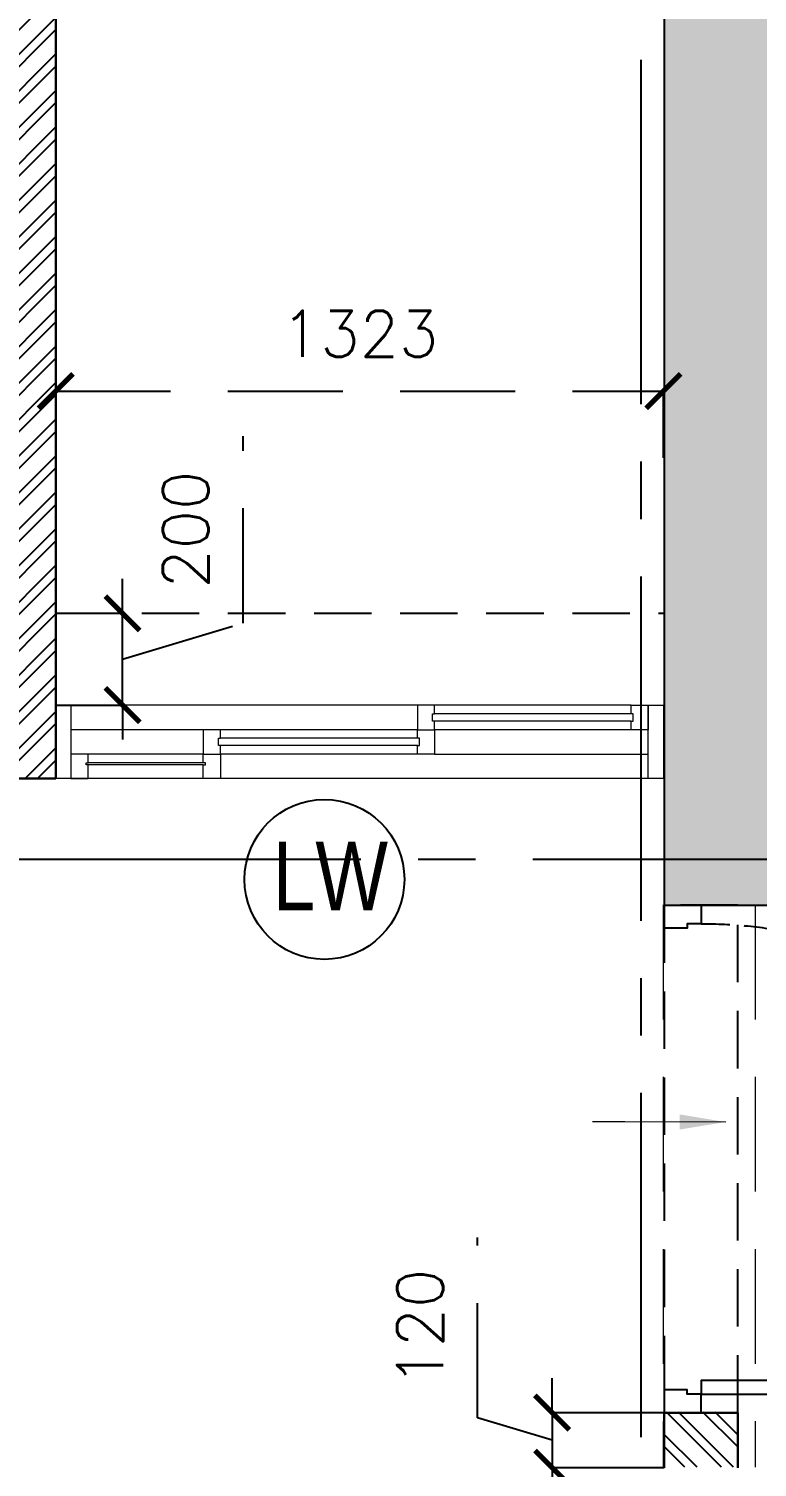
# Model space of a CAD drawing. Header units: millimetres. Extents: x 1124992 to 1258557, y -5767803 to -5695799.
# Drawn here: x 1211953 to 1213540, y -5715374 to -5712241 of the extents above; entities that cross this region are included whole.
import ezdxf
from ezdxf.enums import TextEntityAlignment as Align

# ---------------------------------------------------------------- set-up
doc = ezdxf.new("R2010")
doc.units = ezdxf.units.MM
doc.header["$LTSCALE"] = 1000
doc.header["$MEASUREMENT"] = 0
for name, pattern in [('$1$AUDIT_D_120904163729-0', [0]), ('$36$HIDDEN', [0.375, 0.25, -0.125]), ('3BHK-A$0$$1$HIDDEN', [0.375, 0.25, -0.125]), ('3BHK-A$0$AUDIT_D_120904163729-0', [0]), ('3BHK-A$0$HIDDEN', [0.375, 0.25, -0.125]), ('AUDIT_D_120904163729-0', [0]), ('T8 - TYPICAL FLOOR CORE$0$HIDDEN', [0.375, 0.25, -0.125]), ('T8 - TYPICAL FLOOR CORE$0$T10-TYPICAL FLOOR CORE$0$( Hidden )', [0.375, 0.25, -0.125]), ('T8 - TYPICAL FLOOR CORE$0$T10-TYPICAL FLOOR CORE$0$HIDDEN', [0.375, 0.25, -0.125]), ('T8(T9 IS SIMILAR) - DIMENSION & TEXTING$0$HIDDEN', [0.375, 0.25, -0.125]), ('T8(T9 IS SIMILAR)$0$$0$HIDDEN', [0.375, 0.25, -0.125]), ('T8(T9 IS SIMILAR)$0$HIDDEN', [0.375, 0.25, -0.125]), ('T8_REFUGE COLUMNS$0$CENTER2', [1.125, 0.75, -0.125, 0.125, -0.125])]:
    doc.linetypes.add(name, pattern=pattern)
doc.layers.get('0').update_dxf_attribs({"linetype": 'AUDIT_D_120904163729-0'})
for name, color, linetype in [('$0$A-HATCH -160', 251, '$1$AUDIT_D_120904163729-0'), ('$21$A-DIMENSIONS', 2, '$36$HIDDEN'), ('3BHK-A$0$$0$A-DOOR-FULL', 2, 'Continuous'), ('3BHK-A$0$A-HATCH -160', 251, '3BHK-A$0$AUDIT_D_120904163729-0'), ('3BHK-A$0$CUT-OUT', 49, 'Continuous'), ('T8 - TYPICAL FLOOR CORE$0$A-DIMENSIONS', 2, 'T8 - TYPICAL FLOOR CORE$0$HIDDEN'), ('T8 - TYPICAL FLOOR CORE$0$T10-TYPICAL FLOOR CORE$0$a-beam 2', 50, 'Continuous'), ('T8 - TYPICAL FLOOR CORE$0$T10-TYPICAL FLOOR CORE$0$A-SLAB SUNK-AC LEDGES', 251, 'T8 - TYPICAL FLOOR CORE$0$T10-TYPICAL FLOOR CORE$0$HIDDEN'), ('T8 - TYPICAL FLOOR CORE$1$a-window-no', 125, 'Continuous'), ('T8(T9 IS SIMILAR) - DIMENSION & TEXTING$0$A-DIMENSIONS', 2, 'T8(T9 IS SIMILAR) - DIMENSION & TEXTING$0$HIDDEN'), ('T8_REFUGE COLUMNS$0$A-CENTERLINE', 193, 'T8_REFUGE COLUMNS$0$CENTER2'), ('T8_REFUGE COLUMNS$0$A-RCC COLS', 3, 'Continuous'), ('T8_TYPICAL COLUMNS$0$A-RCC COLS', 3, 'Continuous')]:
    doc.layers.add(name, color=color, linetype=linetype)
for name, color, linetype, lineweight in [('3BHK-A$0$$1$A-WALL- 160', 6, 'Continuous', 30), ('T8 - TYPICAL FLOOR CORE$0$A-WALL- 160', 6, 'Continuous', 30), ('T8 - TYPICAL FLOOR CORE$0$Window', 4, 'Continuous', 20), ('T8(T9 IS SIMILAR) - DIMENSION & TEXTING$0$R0-18-10-2014-T1-1st Podium Floor Plan$0$Text', 2, 'Continuous', 0), ('T8(T9 IS SIMILAR)$0$D&W', 8, 'Continuous', 25), ('T8(T9 IS SIMILAR)$0$SCPL BEAM', 191, 'T8(T9 IS SIMILAR)$0$$0$HIDDEN', 13)]:
    doc.layers.add(name, color=color, linetype=linetype, lineweight=lineweight)
doc.layers.add('T8_REFUGE COLUMNS$1$COL-HATCH', color=7, linetype='Continuous', lineweight=25, true_color=0xa3a3a3)
doc.styles.add('T8 - TYPICAL FLOOR CORE$0$Romans 1', font='romans.shx', dxfattribs={"height": 100})
doc.styles.add('T8 - TYPICAL FLOOR CORE$1$LODHA STANDERD', font='sanss___.ttf')
doc.styles.add('T8(T9 IS SIMILAR) - DIMENSION & TEXTING$0$Romans 1', font='romans.shx', dxfattribs={"height": 100})
doc.styles.add('T8(T9 IS SIMILAR) - DIMENSION & TEXTING$0$Tahoma', font='tahoma.ttf')
doc.dimstyles.new('T8 - TYPICAL FLOOR CORE$0$ALPINE S', dxfattribs={"dimscale": 0, "dimtxt": 100, "dimasz": 75, "dimexe": 0, "dimexo": 0, "dimgap": 75, "dimtad": 1, "dimdec": 0, "dimzin": 0, "dimdsep": 46, "dimtxsty": 'T8 - TYPICAL FLOOR CORE$0$Romans 1', "dimblk": 'T8 - TYPICAL FLOOR CORE$0$_ArchTick', "dimcen": 0.09, "dimclrd": 256, "dimclre": 256, "dimclrt": 7, "dimadec": 0, "dimazin": 0, "dimtfac": 1, "dimtdec": 0, "dimtofl": 0, "dimtmove": 1, "dimatfit": 0, "dimldrblk": 'T8 - TYPICAL FLOOR CORE$0$_Open90', "dimfxl": 1, "dimtolj": 1, "dimtzin": 0, "dimarcsym": 0})
doc.dimstyles.new('T8(T9 IS SIMILAR) - DIMENSION & TEXTING$0$ALPINE S', dxfattribs={"dimscale": 0, "dimtxt": 100, "dimasz": 75, "dimexe": 0, "dimexo": 0, "dimgap": 75, "dimtad": 1, "dimdec": 0, "dimzin": 0, "dimdsep": 46, "dimtxsty": 'T8(T9 IS SIMILAR) - DIMENSION & TEXTING$0$Romans 1', "dimblk": 'T8(T9 IS SIMILAR) - DIMENSION & TEXTING$0$_ArchTick', "dimcen": 0.09, "dimclrd": 256, "dimclre": 256, "dimclrt": 7, "dimadec": 0, "dimazin": 0, "dimtfac": 1, "dimtdec": 0, "dimtofl": 0, "dimtmove": 1, "dimatfit": 0, "dimldrblk": 'T8(T9 IS SIMILAR) - DIMENSION & TEXTING$0$_Open90', "dimfxl": 1, "dimtolj": 1, "dimtzin": 0, "dimarcsym": 0})
doc.dimstyles.new('T8(T9 IS SIMILAR) - DIMENSION & TEXTING$0$SAMATA STD', dxfattribs={"dimtxt": 100, "dimasz": 50, "dimexe": 50, "dimexo": 50, "dimgap": 10, "dimtad": 0, "dimdec": 0, "dimrnd": 5, "dimzin": 0, "dimdsep": 46, "dimtxsty": 'T8(T9 IS SIMILAR) - DIMENSION & TEXTING$0$Tahoma', "dimblk": 'T8(T9 IS SIMILAR) - DIMENSION & TEXTING$0$_Origin2', "dimcen": -50, "dimdle": 50, "dimclrd": 7, "dimclre": 7, "dimclrt": 7, "dimadec": 0, "dimazin": 0, "dimtfac": 1, "dimtdec": 0, "dimtmove": 1, "dimatfit": 3, "dimfxl": 150, "dimtfill": 1, "dimtolj": 1, "dimtzin": 0, "dimlwd": -1, "dimlwe": -1, "dimarcsym": 0})

# ---------------------------------------------------------------- blocks, each defined once
blk = doc.blocks.new('T8(T9 IS SIMILAR) - DIMENSION & TEXTING$0$_Origin2')
at = {"color": 0, "linetype": 'ByBlock', "lineweight": -2}
blk.add_line((-0.5, 0), (-1, 0), dxfattribs=at)
for radius in [0.5, 0.25]:
    blk.add_circle((0, 0), radius, dxfattribs=at)
blk = doc.blocks.new('T8(T9 IS SIMILAR) - DIMENSION & TEXTING$0$_ArchTick')
at = {"color": 0, "linetype": 'ByBlock', "const_width": 0.15}
blk.add_lwpolyline([(-0.5, -0.5), (0.5, 0.5)], dxfattribs=at)
blk = doc.blocks.new('*D204')
at = {"layer": 'T8(T9 IS SIMILAR) - DIMENSION & TEXTING$0$A-DIMENSIONS', "lineweight": -2, "transparency": 16777216}
for p, q in [((1212930.4, -5715266.2), (1212930.4, -5714873.3)), ((1213092.9, -5715255), (1213092.9, -5715180)), ((1213092.9, -5715255), (1213092.9, -5715374.9)), ((1213092.9, -5715314.9), (1212930.4, -5715266.2)), ((1213092.9, -5715374.9), (1213092.9, -5715449.9))]:
    blk.add_line(p, q, dxfattribs=at)
at = {"layer": 'T8(T9 IS SIMILAR) - DIMENSION & TEXTING$0$A-DIMENSIONS', "linetype": 'T8(T9 IS SIMILAR) - DIMENSION & TEXTING$0$HIDDEN', "lineweight": -2, "transparency": 16777216}
for p, q in [((1213337.2, -5715255), (1213092.9, -5715255)), ((1213337.2, -5715374.9), (1213092.9, -5715374.9))]:
    blk.add_line(p, q, dxfattribs=at)
at = {"layer": 'T8(T9 IS SIMILAR) - DIMENSION & TEXTING$0$A-DIMENSIONS', "linetype": 'ByBlock', "lineweight": -2, "transparency": 16777216, "xscale": 75, "yscale": 75, "zscale": 75}
for p, rotation in [((1213092.9, -5715255), 270), ((1213092.9, -5715374.9), 90)]:
    blk.add_blockref('T8(T9 IS SIMILAR) - DIMENSION & TEXTING$0$_ArchTick', p, dxfattribs=dict(at, rotation=rotation))
at = {"layer": 'T8(T9 IS SIMILAR) - DIMENSION & TEXTING$0$A-DIMENSIONS', "color": 7, "linetype": 'ByBlock', "transparency": 16777216, "insert": (1212805.4, -5715069.8), "char_height": 100, "attachment_point": 5, "rotation": 90, "style": 'T8(T9 IS SIMILAR) - DIMENSION & TEXTING$0$Romans 1'}
blk.add_mtext('\\A1;120', dxfattribs=at)
blk = doc.blocks.new('T8(T9 IS SIMILAR) - DIMENSION & TEXTING$0$_Open90')
at = {"color": 0, "linetype": 'ByBlock', "lineweight": -2}
for p, q in [((-0.5, 0.5), (0, 0)), ((0, 0), (-1, 0)), ((0, 0), (-0.5, -0.5))]:
    blk.add_line(p, q, dxfattribs=at)
blk = doc.blocks.new('T8_REFUGE COLUMNS')
at = {"layer": 'T8_REFUGE COLUMNS$1$COL-HATCH', "linetype": 'ByBlock'}
h = blk.add_hatch(color=256, dxfattribs=at)
h.dxf.hatch_style = 1
h.paths.add_polyline_path([(1213587.1, -5709939.9), (1213337.1, -5709939.9), (1213337.1, -5714149.9), (1213587.1, -5714149.9)])
at = {"layer": 'T8_REFUGE COLUMNS$0$A-CENTERLINE'}
for p, q in [((1213287.1, -5728808.5), (1213287.1, -5698573.6)), ((1229551.2, -5714049.9), (1182156.9, -5714049.9))]:
    blk.add_line(p, q, dxfattribs=at)
at = {"layer": 'T8_REFUGE COLUMNS$0$A-RCC COLS', "linetype": 'ByBlock'}
blk.add_lwpolyline([(1213587.1, -5709939.9), (1213337.1, -5709939.9), (1213337.1, -5714149.9), (1213587.1, -5714149.9)], close=True, dxfattribs=at)
blk = doc.blocks.new('T8_TYPICAL COLUMNS')
at = {"layer": 'T8_TYPICAL COLUMNS$0$A-RCC COLS', "linetype": 'ByBlock'}
blk.add_blockref('T8_REFUGE COLUMNS', (0, 0), dxfattribs=at)
blk = doc.blocks.new('*U605')
for points in [[(0, 0), (0, 1025), (30, 1025), (30, 0)], [(-40, 0), (0, 0), (0, -30), (10, -30), (10, -80), (-40, -80)], [(1065, 0), (1025, 0), (1025, -30), (1015, -30), (1015, -80), (1065, -80)]]:
    blk.add_lwpolyline(points, close=True)
at = {"color": 0, "linetype": 'ByBlock', "ltscale": 0.25}
blk.add_arc((-1.5, -0.6), 1026.5, 0.0347, 87.627, dxfattribs=at)
blk = doc.blocks.new('3BHK-A')
at = {"layer": '3BHK-A$0$A-HATCH -160', "linetype": 'ByBlock'}
h = blk.add_hatch(dxfattribs=at)
h.set_pattern_fill('ANSI32', color=256, scale=150)
h.set_pattern_definition([(45, (-0.65, 934.464), (-39.77475644, 39.77475644), []), (45, (25.864, 934.464), (-39.77475644, 39.77475644), [])])
h.paths.add_polyline_path([(1199047.4, -5715373.6), (1199207.4, -5715373.6), (1199207.4, -5715253.8), (1199047.4, -5715253.8)])
at = {"layer": '3BHK-A$0$$1$A-WALL- 160', "linetype": 'ByBlock', "elevation": -0.5}
blk.add_lwpolyline([(1199207.4, -5715374.9), (1199207.4, -5715255), (1199047.4, -5715255), (1199047.4, -5715374.9)], dxfattribs=at)
at = {"layer": '3BHK-A$0$CUT-OUT', "linetype": '3BHK-A$0$HIDDEN', "ltscale": 0.5, "elevation": -0.5}
blk.add_lwpolyline([(1199207.4, -5715255), (1199047.4, -5715255), (1199047.4, -5714149.9), (1199207.4, -5714149.9)], close=True, dxfattribs=at)
at = {"layer": '3BHK-A$0$$0$A-DOOR-FULL', "linetype": '3BHK-A$0$$1$HIDDEN', "rotation": 90}
blk.add_blockref('*U605', (1199127.4, -5715214.9, -0.5), dxfattribs=at)
blk = doc.blocks.new('T8 - TYPICAL FLOOR CORE$1$WINDOW TAG')
at = {"layer": 'T8 - TYPICAL FLOOR CORE$1$a-window-no'}
blk.add_circle((0, 0), 174.1, dxfattribs=at)
at = {"layer": 'T8 - TYPICAL FLOOR CORE$1$a-window-no', "style": 'T8 - TYPICAL FLOOR CORE$1$LODHA STANDERD'}
blk.add_attdef('WINDOW', text='', height=150, dxfattribs=at).set_placement((11.3, 2.8), align=Align.MIDDLE_CENTER)
blk = doc.blocks.new('T8 - TYPICAL FLOOR CORE$0$_ArchTick')
at = {"color": 0, "linetype": 'ByBlock', "const_width": 0.15}
blk.add_lwpolyline([(-0.5, -0.5), (0.5, 0.5)], dxfattribs=at)
blk = doc.blocks.new('*D773')
at = {"layer": 'T8 - TYPICAL FLOOR CORE$0$A-DIMENSIONS', "linetype": 'T8 - TYPICAL FLOOR CORE$0$HIDDEN', "lineweight": -2, "transparency": 16777216}
for p, q in [((1212012.2, -5713175.1), (1212012.2, -5713030)), ((1213335.4, -5713175.1), (1213335.4, -5713030))]:
    blk.add_line(p, q, dxfattribs=at)
at = {"layer": 'T8 - TYPICAL FLOOR CORE$0$A-DIMENSIONS', "lineweight": -2, "transparency": 16777216}
blk.add_line((1212012.2, -5713030), (1213335.4, -5713030), dxfattribs=at)
at = {"layer": 'T8 - TYPICAL FLOOR CORE$0$A-DIMENSIONS', "linetype": 'ByBlock', "lineweight": -2, "transparency": 16777216, "xscale": 75, "yscale": 75, "zscale": 75, "rotation": 180}
blk.add_blockref('T8 - TYPICAL FLOOR CORE$0$_ArchTick', (1212012.2, -5713030), dxfattribs=at)
at = {"layer": 'T8 - TYPICAL FLOOR CORE$0$A-DIMENSIONS', "linetype": 'ByBlock', "lineweight": -2, "transparency": 16777216, "xscale": 75, "yscale": 75, "zscale": 75}
blk.add_blockref('T8 - TYPICAL FLOOR CORE$0$_ArchTick', (1213335.4, -5713030), dxfattribs=at)
at = {"layer": 'T8 - TYPICAL FLOOR CORE$0$A-DIMENSIONS', "color": 7, "linetype": 'ByBlock', "transparency": 16777216, "insert": (1212673.8, -5712905), "char_height": 100, "attachment_point": 5, "style": 'T8 - TYPICAL FLOOR CORE$0$Romans 1'}
blk.add_mtext('\\A1;1323', dxfattribs=at)
blk = doc.blocks.new('T8 - TYPICAL FLOOR CORE$0$_Open90')
at = {"color": 0, "linetype": 'ByBlock', "lineweight": -2}
for p, q in [((-0.5, 0.5), (0, 0)), ((0, 0), (-1, 0)), ((0, 0), (-0.5, -0.5))]:
    blk.add_line(p, q, dxfattribs=at)
blk = doc.blocks.new('*D788')
at = {"layer": 'T8 - TYPICAL FLOOR CORE$0$A-DIMENSIONS', "lineweight": -2, "transparency": 16777216}
for p, q in [((1212420.1, -5713535.2), (1212420.1, -5713128.1)), ((1212157.6, -5713513.9), (1212157.6, -5713438.9)), ((1212157.6, -5713714), (1212157.6, -5713513.9)), ((1212157.6, -5713614), (1212420.1, -5713535.2)), ((1212157.6, -5713714), (1212157.6, -5713789))]:
    blk.add_line(p, q, dxfattribs=at)
at = {"layer": 'T8 - TYPICAL FLOOR CORE$0$A-DIMENSIONS', "linetype": 'T8 - TYPICAL FLOOR CORE$0$HIDDEN', "lineweight": -2, "transparency": 16777216}
for p, q in [((1212012.2, -5713513.9), (1212157.6, -5713513.9)), ((1212012.2, -5713714), (1212157.6, -5713714))]:
    blk.add_line(p, q, dxfattribs=at)
at = {"layer": 'T8 - TYPICAL FLOOR CORE$0$A-DIMENSIONS', "linetype": 'ByBlock', "lineweight": -2, "transparency": 16777216, "xscale": 75, "yscale": 75, "zscale": 75}
for p, rotation in [((1212157.6, -5713513.9), 270), ((1212157.6, -5713714), 90)]:
    blk.add_blockref('T8 - TYPICAL FLOOR CORE$0$_ArchTick', p, dxfattribs=dict(at, rotation=rotation))
at = {"layer": 'T8 - TYPICAL FLOOR CORE$0$A-DIMENSIONS', "color": 7, "linetype": 'ByBlock', "transparency": 16777216, "insert": (1212295.1, -5713331.7), "char_height": 100, "attachment_point": 5, "rotation": 90, "style": 'T8 - TYPICAL FLOOR CORE$0$Romans 1'}
blk.add_mtext('\\A1;200', dxfattribs=at)
blk = doc.blocks.new('T8(T9 IS SIMILAR) - DIMENSION & TEXTING')
at = {"layer": 'T8(T9 IS SIMILAR) - DIMENSION & TEXTING$0$A-DIMENSIONS', "linetype": 'ByBlock'}
dim = blk.add_linear_dim(base=(1213092.9, -5715374.9), p1=(1213337.2, -5715255), p2=(1213337.2, -5715374.9), angle=90, dimstyle='T8(T9 IS SIMILAR) - DIMENSION & TEXTING$0$ALPINE S', override={"dimscale": 1, "dimfxl": 5, "dimarcsym": 1}, dxfattribs=at)
dim.commit()
dim.dimension.update_dxf_attribs({"geometry": '*D204', "text_midpoint": (1212805.4, -5715191.2)})
at = {"layer": 'T8(T9 IS SIMILAR) - DIMENSION & TEXTING$0$R0-18-10-2014-T1-1st Podium Floor Plan$0$Text'}
blk.add_leader([(1213471, -5714622), (1213251.4, -5714621.5), (1213180.6, -5714621.5)], dimstyle='T8(T9 IS SIMILAR) - DIMENSION & TEXTING$0$SAMATA STD', override={"dimasz": 100, "dimclrd": 2, "dimfxlon": 1, "dimarcsym": 1}, dxfattribs=at)
blk = doc.blocks.new('T8 - TYPICAL FLOOR CORE')
at = {"layer": 'T8 - TYPICAL FLOOR CORE$0$T10-TYPICAL FLOOR CORE$0$A-SLAB SUNK-AC LEDGES', "linetype": 'ByBlock'}
h = blk.add_hatch(dxfattribs=at)
h.set_pattern_fill('ANSI32', color=256, scale=150)
h.paths.add_polyline_path([(1211852.4, -5713714), (1211852.4, -5713874.1), (1212012.2, -5713874.2), (1212012.4, -5710799.6), (1211852.4, -5710799.6), (1211852.4, -5713714)])
at = {"layer": 'T8 - TYPICAL FLOOR CORE$0$A-WALL- 160', "linetype": 'ByBlock'}
for p, q in [((1212012.2, -5713874, -0.6), (1212012.4, -5710599.6, 0)), ((1211852.4, -5713874), (1212012.2, -5713874))]:
    blk.add_line(p, q, dxfattribs=at)
at = {"layer": 'T8 - TYPICAL FLOOR CORE$0$T10-TYPICAL FLOOR CORE$0$a-beam 2', "color": 8, "linetype": 'T8 - TYPICAL FLOOR CORE$0$T10-TYPICAL FLOOR CORE$0$( Hidden )', "ltscale": 0.5}
blk.add_lwpolyline([(1212012.2, -5713513.9), (1213337.1, -5713513.9)], dxfattribs=at)
at = {"layer": 'T8 - TYPICAL FLOOR CORE$0$Window', "color": 1, "lineweight": 13}
for p, q in [((1212799.6, -5713714), (1212045.2, -5713714, -0.5)), ((1213264.9, -5713714), (1212837.1, -5713714)), ((1212333.4, -5713767.4), (1212045.2, -5713767.4, -0.5)), ((1212799.6, -5713767.4), (1212370.9, -5713767.4)), ((1213264.9, -5713767.4), (1212837.1, -5713767.4)), ((1212333.4, -5713820.7), (1212082.7, -5713820.7, -0.5)), ((1212799.6, -5713820.7), (1212370.9, -5713820.7)), ((1212837.1, -5713820.7), (1213302.4, -5713820.7)), ((1213302.4, -5713874), (1212045.2, -5713874, -0.5)), ((1212333.4, -5713874), (1212082.7, -5713874, -0.5))]:
    blk.add_line(p, q, dxfattribs=at)
at = {"layer": 'T8 - TYPICAL FLOOR CORE$0$Window', "color": 5, "lineweight": 13}
for p, q in [((1213264.9, -5713732.6), (1212837.1, -5713732.6)), ((1213264.9, -5713748.8), (1212837.1, -5713748.8)), ((1212799.6, -5713786), (1212370.9, -5713786)), ((1212799.6, -5713802.1), (1212370.9, -5713802.1)), ((1212333.4, -5713839.3), (1212082.7, -5713839.3, -0.5)), ((1212333.4, -5713843.8), (1212082.7, -5713843.8, -0.5))]:
    blk.add_line(p, q, dxfattribs=at)
at = {"layer": 'T8 - TYPICAL FLOOR CORE$0$Window', "color": 4, "lineweight": 13}
for points in [[(1212045.2, -5713874), (1212012.2, -5713874), (1212012.2, -5713714), (1212045.2, -5713714)], [(1212837.1, -5713732.6), (1212837.1, -5713714), (1212799.6, -5713714), (1212799.6, -5713767.4), (1212837.1, -5713767.4), (1212837.1, -5713748.8), (1212832.6, -5713748.8), (1212832.6, -5713732.6)], [(1213264.9, -5713732.6), (1213264.9, -5713714), (1213302.4, -5713714), (1213302.4, -5713767.4), (1213264.9, -5713767.4), (1213264.9, -5713748.8), (1213269.4, -5713748.8), (1213269.4, -5713732.6)], [(1213335.4, -5713874), (1213302.4, -5713874), (1213302.4, -5713714), (1213335.4, -5713714)], [(1212370.9, -5713786), (1212370.9, -5713767.4), (1212333.4, -5713767.4), (1212333.4, -5713820.7), (1212370.9, -5713820.7), (1212370.9, -5713802.1), (1212366.4, -5713802.1), (1212366.4, -5713786)], [(1212799.6, -5713786), (1212799.6, -5713767.4), (1212837.1, -5713767.4), (1212837.1, -5713820.7), (1212799.6, -5713820.7), (1212799.6, -5713802.1), (1212804.1, -5713802.1), (1212804.1, -5713786)], [(1212082.7, -5713839.3), (1212082.7, -5713820.7), (1212045.2, -5713820.7), (1212045.2, -5713874), (1212082.7, -5713874), (1212082.7, -5713843.8), (1212078.2, -5713843.8), (1212078.2, -5713839.3)], [(1212333.4, -5713839.3), (1212333.4, -5713820.7), (1212370.9, -5713820.7), (1212370.9, -5713874), (1212333.4, -5713874), (1212333.4, -5713843.8), (1212337.9, -5713843.8), (1212337.9, -5713839.3)]]:
    blk.add_lwpolyline(points, close=True, dxfattribs=at)
at = {"layer": 'T8 - TYPICAL FLOOR CORE$1$a-window-no'}
ref = blk.add_blockref('T8 - TYPICAL FLOOR CORE$1$WINDOW TAG', (1212597.2, -5714093.6), dxfattribs=at)
ref.add_attrib('WINDOW', 'LW', dxfattribs={"height": 150, "style": 'T8 - TYPICAL FLOOR CORE$1$LODHA STANDERD', "width": 0.8}).set_placement((1212609.9, -5714086), align=Align.MIDDLE_CENTER)
at = {"layer": 'T8 - TYPICAL FLOOR CORE$0$A-DIMENSIONS', "linetype": 'ByBlock'}
dim = blk.add_linear_dim(base=(1213335.4, -5713030), p1=(1212012.2, -5713175.1), p2=(1213335.4, -5713175.1), dimstyle='T8 - TYPICAL FLOOR CORE$0$ALPINE S', override={"dimscale": 1, "dimfxl": 5, "dimarcsym": 1}, dxfattribs=at)
dim.commit()
dim.dimension.update_dxf_attribs({"geometry": '*D773', "text_midpoint": (1212673.8, -5712905)})
dim = blk.add_linear_dim(base=(1212157.6, -5713513.9), p1=(1212012.2, -5713714), p2=(1212012.2, -5713513.9), angle=90, dimstyle='T8 - TYPICAL FLOOR CORE$0$ALPINE S', override={"dimscale": 1, "dimfxl": 5, "dimarcsym": 1}, dxfattribs=at)
dim.commit()
dim.dimension.update_dxf_attribs({"geometry": '*D788', "text_midpoint": (1212295.1, -5713460.2)})
blk = doc.blocks.new('T8(T9 IS SIMILAR)')
at = {"layer": 'T8(T9 IS SIMILAR)$0$D&W', "linetype": 'ByBlock', "xscale": -1}
blk.add_blockref('3BHK-A', (2412544.6, 0, 0.5), dxfattribs=at)
at = {"layer": 'T8(T9 IS SIMILAR)$0$D&W', "linetype": 'ByBlock'}
blk.add_blockref('T8 - TYPICAL FLOOR CORE', (0, 0), dxfattribs=at)
at = {"layer": 'T8(T9 IS SIMILAR)$0$SCPL BEAM', "linetype": 'T8(T9 IS SIMILAR)$0$HIDDEN'}
for p, q in [((1213335, -5714148.6, -0.3), (1213335, -5715373.4, -0.9)), ((1213535, -5714148.6, -0.3), (1213535, -5715373.4, -0.9))]:
    blk.add_line(p, q, dxfattribs=at)
at = {"layer": 'T8(T9 IS SIMILAR)$0$D&W', "linetype": 'ByBlock'}
blk.add_blockref('T8_TYPICAL COLUMNS', (0, 0), dxfattribs=at)

msp = doc.modelspace()

# ---------------------------------------------------------------- block references
at = {"layer": '$21$A-DIMENSIONS', "linetype": 'ByBlock'}
msp.add_blockref('T8(T9 IS SIMILAR)', (0, 0), dxfattribs=at)

# ---------------------------------------------------------------- next in the draw order: block references
at = {"layer": '$0$A-HATCH -160', "linetype": 'ByBlock'}
msp.add_blockref('T8(T9 IS SIMILAR) - DIMENSION & TEXTING', (0, 0), dxfattribs=at)

doc.saveas('drawing.dxf')
